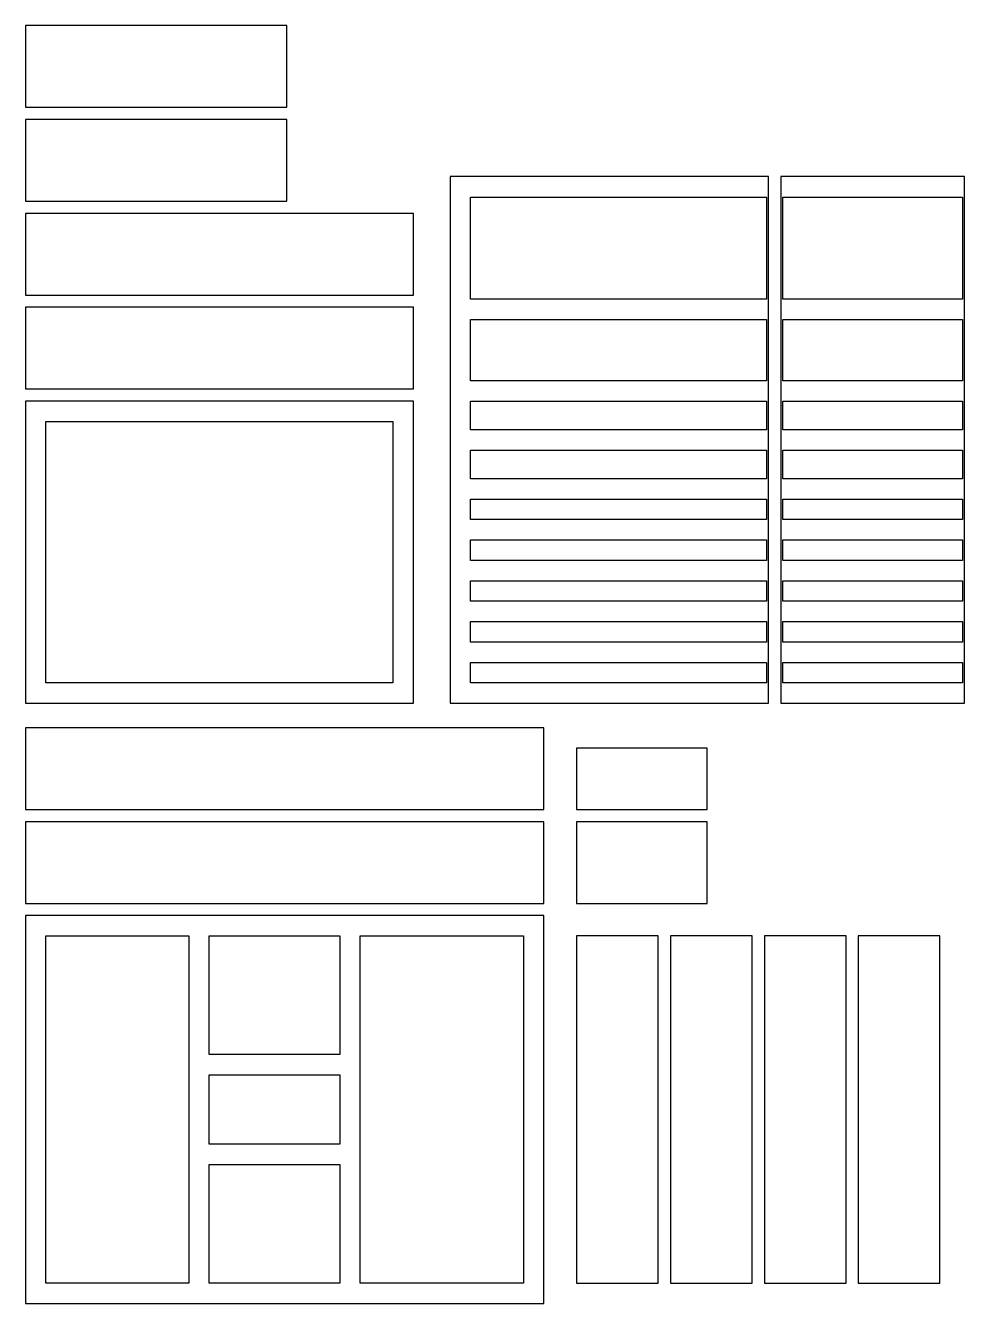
# Model space of a CAD drawing. Header units: metres. Extents: x 10 to 240, y 10 to 323.
import ezdxf

# ---------------------------------------------------------------- set-up
doc = ezdxf.new("R2010")
doc.units = ezdxf.units.M

msp = doc.modelspace()

# ---------------------------------------------------------------- linework, layer by layer
for p, q in [((74, 323), (10, 323)), ((10, 323), (10, 303)), ((74, 303), (74, 323)), ((10, 303), (74, 303)), ((74, 300), (10, 300)), ((10, 300), (10, 280)), ((74, 280), (74, 300)), ((192, 286), (114, 286)), ((114, 286), (114, 157)), ((192, 157), (192, 286)), ((240, 286), (195, 286)), ((195, 286), (195, 157)), ((240, 157), (240, 286)), ((10, 280), (74, 280)), ((119, 256), (119, 281)), ((119, 281), (191.5, 281)), ((191.5, 281), (191.5, 256)), ((195.5, 256), (195.5, 281)), ((195.5, 281), (239.5, 281)), ((239.5, 281), (239.5, 256)), ((105, 277), (10, 277)), ((10, 277), (10, 257)), ((105, 257), (105, 277)), ((10, 257), (105, 257)), ((105, 254), (10, 254)), ((10, 254), (10, 234)), ((105, 234), (105, 254)), ((191.5, 256), (119, 256)), ((239.5, 256), (195.5, 256)), ((119, 236), (119, 251)), ((119, 251), (191.5, 251)), ((191.5, 251), (191.5, 236)), ((195.5, 236), (195.5, 251)), ((195.5, 251), (239.5, 251)), ((239.5, 251), (239.5, 236)), ((191.5, 236), (119, 236)), ((239.5, 236), (195.5, 236)), ((10, 234), (105, 234)), ((105, 231), (10, 231)), ((10, 231), (10, 157)), ((105, 157), (105, 231)), ((119, 224), (119, 231)), ((119, 231), (191.5, 231)), ((191.5, 231), (191.5, 224)), ((195.5, 224), (195.5, 231)), ((195.5, 231), (239.5, 231)), ((239.5, 231), (239.5, 224)), ((15, 162), (15, 226)), ((15, 226), (100, 226)), ((100, 226), (100, 162)), ((191.5, 224), (119, 224)), ((239.5, 224), (195.5, 224)), ((119, 212), (119, 219)), ((119, 219), (191.5, 219)), ((191.5, 219), (191.5, 212)), ((195.5, 212), (195.5, 219)), ((195.5, 219), (239.5, 219)), ((239.5, 219), (239.5, 212)), ((191.5, 212), (119, 212)), ((239.5, 212), (195.5, 212)), ((119, 202), (119, 207)), ((119, 207), (191.5, 207)), ((191.5, 207), (191.5, 202)), ((195.5, 202), (195.5, 207)), ((195.5, 207), (239.5, 207)), ((239.5, 207), (239.5, 202)), ((191.5, 202), (119, 202)), ((239.5, 202), (195.5, 202)), ((119, 192), (119, 197)), ((119, 197), (191.5, 197)), ((191.5, 197), (191.5, 192)), ((195.5, 192), (195.5, 197)), ((195.5, 197), (239.5, 197)), ((239.5, 197), (239.5, 192)), ((191.5, 192), (119, 192)), ((239.5, 192), (195.5, 192)), ((119, 182), (119, 187)), ((119, 187), (191.5, 187)), ((191.5, 187), (191.5, 182)), ((195.5, 182), (195.5, 187)), ((195.5, 187), (239.5, 187)), ((239.5, 187), (239.5, 182)), ((191.5, 182), (119, 182)), ((239.5, 182), (195.5, 182)), ((119, 172), (119, 177)), ((119, 177), (191.5, 177)), ((191.5, 177), (191.5, 172)), ((195.5, 172), (195.5, 177)), ((195.5, 177), (239.5, 177)), ((239.5, 177), (239.5, 172)), ((191.5, 172), (119, 172)), ((239.5, 172), (195.5, 172)), ((119, 162), (119, 167)), ((119, 167), (191.5, 167)), ((191.5, 167), (191.5, 162)), ((195.5, 162), (195.5, 167)), ((195.5, 167), (239.5, 167)), ((239.5, 167), (239.5, 162)), ((100, 162), (15, 162)), ((191.5, 162), (119, 162)), ((239.5, 162), (195.5, 162)), ((10, 157), (105, 157)), ((114, 157), (192, 157)), ((195, 157), (240, 157)), ((137, 151), (10, 151)), ((10, 151), (10, 131)), ((137, 131), (137, 151)), ((177, 146), (145, 146)), ((145, 146), (145, 131)), ((177, 131), (177, 146)), ((10, 131), (137, 131)), ((145, 131), (177, 131)), ((137, 128), (10, 128)), ((10, 128), (10, 108)), ((137, 108), (137, 128)), ((177, 128), (145, 128)), ((145, 128), (145, 108)), ((177, 108), (177, 128)), ((10, 108), (137, 108)), ((145, 108), (177, 108)), ((137, 105), (10, 105)), ((10, 105), (10, 10)), ((137, 10), (137, 105)), ((15, 15), (15, 100)), ((15, 100), (50, 100)), ((50, 100), (50, 15)), ((55, 71), (55, 100)), ((55, 100), (87, 100)), ((87, 100), (87, 71)), ((92, 15), (92, 100)), ((92, 100), (132, 100)), ((132, 100), (132, 15)), ((165, 100), (145, 100)), ((145, 100), (145, 15)), ((165, 15), (165, 100)), ((188, 100), (168, 100)), ((168, 100), (168, 15)), ((188, 15), (188, 100)), ((211, 100), (191, 100)), ((191, 100), (191, 15)), ((211, 15), (211, 100)), ((234, 100), (214, 100)), ((214, 100), (214, 15)), ((234, 15), (234, 100)), ((87, 71), (55, 71)), ((55, 49), (55, 66)), ((55, 66), (87, 66)), ((87, 66), (87, 49)), ((87, 49), (55, 49)), ((55, 15), (55, 44)), ((55, 44), (87, 44)), ((87, 44), (87, 15)), ((50, 15), (15, 15)), ((87, 15), (55, 15)), ((132, 15), (92, 15)), ((145, 15), (165, 15)), ((168, 15), (188, 15)), ((191, 15), (211, 15)), ((214, 15), (234, 15)), ((10, 10), (137, 10))]:
    msp.add_line(p, q)

doc.saveas('drawing.dxf')
